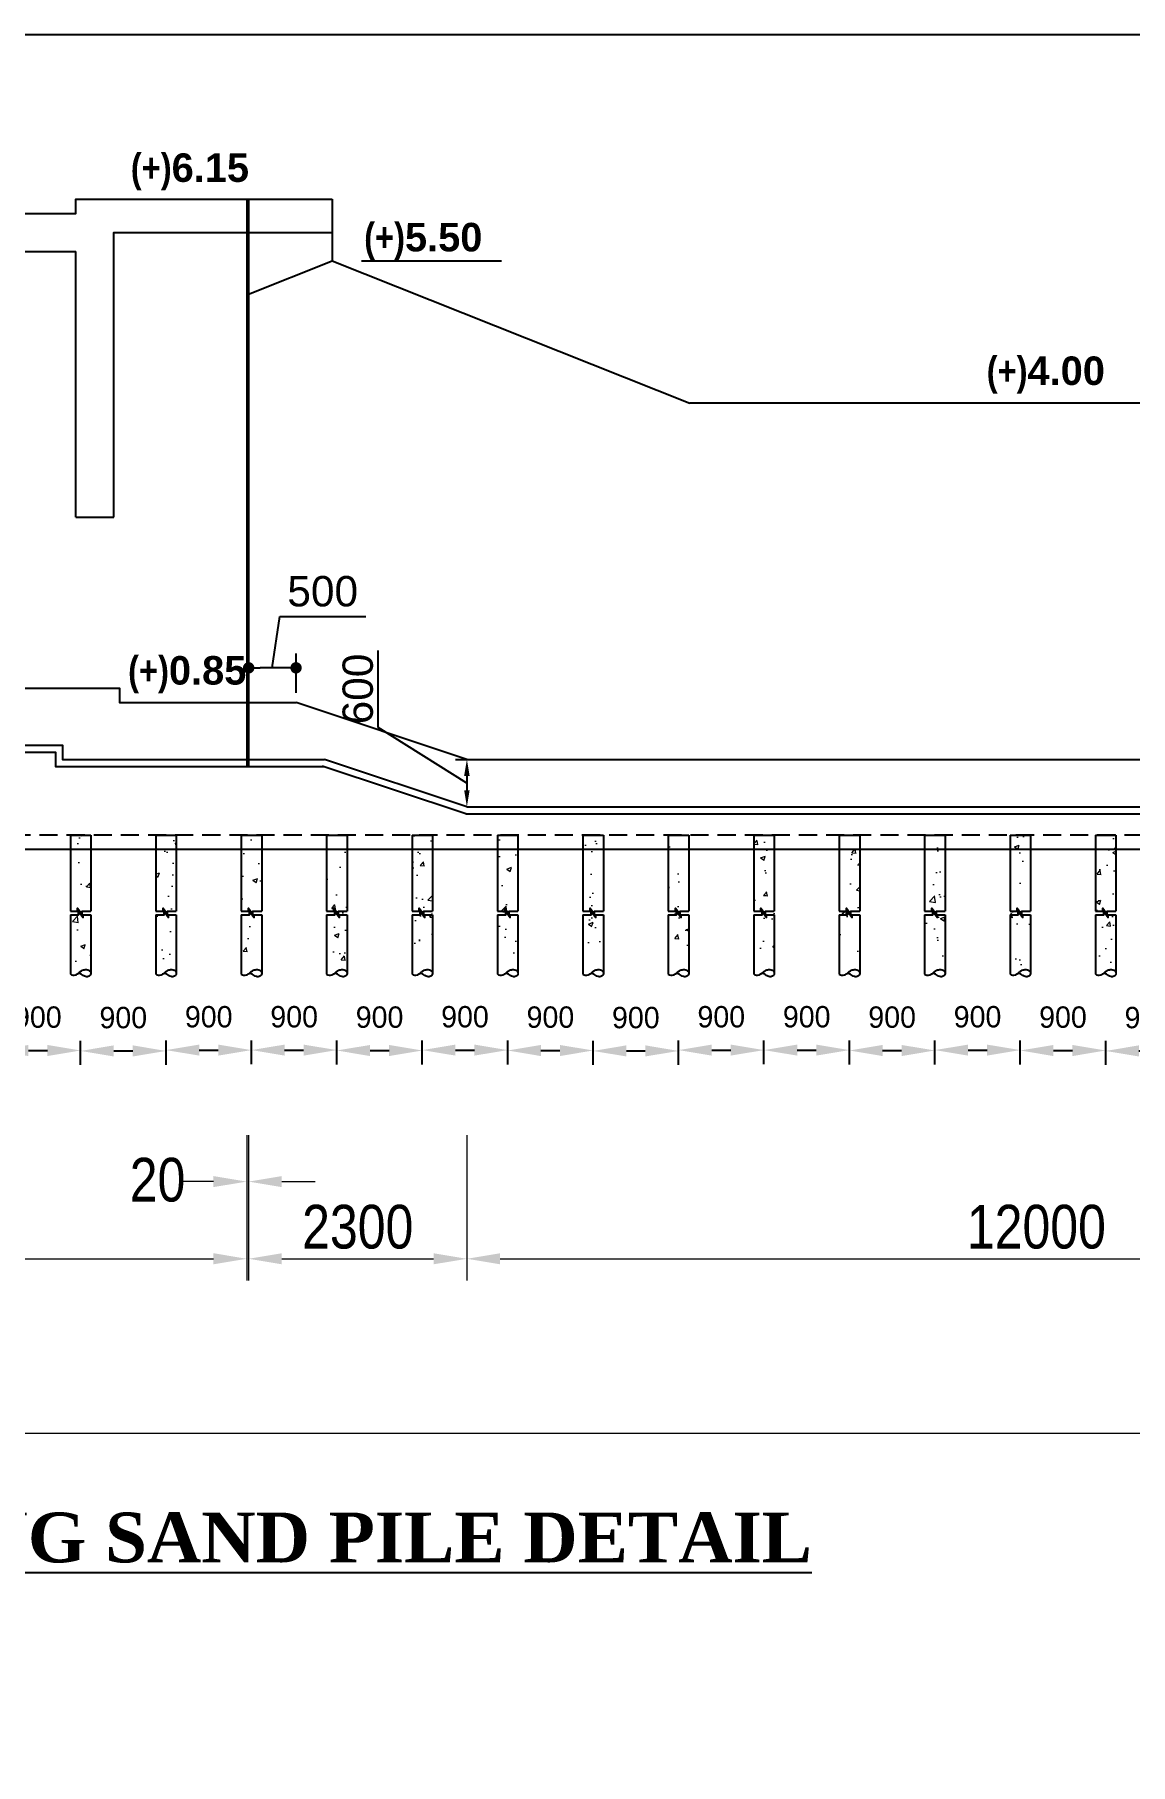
# Model space of a CAD drawing. Extents: x -358915 to 1258323, y -1667244 to -305611.
# Drawn here: x 968150 to 979696, y -1281289 to -1263070 of the extents above; entities that cross this region are included whole.
import ezdxf

# ---------------------------------------------------------------- set-up
doc = ezdxf.new("R2010")
doc.units = 0
doc.header["$LTSCALE"] = 300
doc.header["$MEASUREMENT"] = 0
doc.linetypes.add('DASHED2', pattern=[9.525, 6.35, -3.175])
doc.layers.get('0').update_dxf_attribs({"linetype": 'CONTINUOUS'})
doc.layers.get('DEFPOINTS').update_dxf_attribs({"linetype": 'CONTINUOUS'})
doc.layers.add('Dim', color=7, linetype='CONTINUOUS', lineweight=9)
doc.layers.add('HATCH', color=252, linetype='CONTINUOUS', lineweight=5)
for name, color, linetype in [('LINE', 7, 'CONTINUOUS'), ('P1', 7, 'CONTINUOUS'), ('TEXT', 10, 'CONTINUOUS'), ('TXT', 7, 'CONTINUOUS')]:
    doc.layers.add(name, color=color, linetype=linetype)
doc.styles.add('Arial', font='arial.ttf')
doc.styles.add('DIM', font='isocp3.shx')
doc.styles.add('dimText', font='ARIALN.TTF')
doc.styles.add('text', font='ARIALN.TTF', dxfattribs={"height": 1.6})
doc.dimstyles.new('3', dxfattribs={"dimtxt": 225, "dimasz": 350, "dimexe": 100, "dimexo": 25, "dimgap": 9, "dimtad": 0, "dimdec": 0, "dimzin": 0, "dimdsep": 46, "dimtxsty": 'Standard', "dimcen": 0, "dimclrd": 5, "dimclre": 6, "dimclrt": 256, "dimadec": 0, "dimazin": 0, "dimtfac": 1, "dimtdec": 0, "dimtofl": 0, "dimtmove": 2, "dimatfit": 3, "dimfxl": 1, "dimtolj": 1, "dimtzin": 0, "dimarcsym": 0})
doc.dimstyles.new('dim_150', dxfattribs={"dimtxt": 300, "dimasz": 300, "dimexe": 300, "dimexo": 100, "dimgap": 100, "dimtad": 1, "dimdec": 0, "dimzin": 0, "dimdsep": 46, "dimtxsty": 'DIM', "dimcen": 150, "dimclrd": 5, "dimclre": 5, "dimclrt": 7, "dimadec": 0, "dimazin": 0, "dimtfac": 1, "dimtdec": 0, "dimtmove": 0, "dimatfit": 3, "dimfxl": 20, "dimtolj": 1, "dimtzin": 0, "dimarcsym": 0})
doc.dimstyles.new('dim_230', dxfattribs={"dimtxt": 460, "dimasz": 460, "dimexe": 230, "dimexo": 100, "dimgap": 100, "dimtad": 1, "dimdec": 0, "dimzin": 0, "dimdsep": 46, "dimtxsty": 'dimText', "dimcen": 0.09, "dimclrd": 256, "dimclre": 256, "dimclrt": 7, "dimadec": 0, "dimazin": 0, "dimtfac": 1, "dimtdec": 0, "dimtofl": 0, "dimtmove": 0, "dimatfit": 3, "dimfxl": 1, "dimtolj": 1, "dimtzin": 0, "dimlwd": -1, "dimlwe": -1, "dimarcsym": 0})

# ---------------------------------------------------------------- blocks, each defined once
blk = doc.blocks.new('_Dot')
at = {"color": 0, "linetype": 'ByBlock', "lineweight": -2}
blk.add_line((-0.5, 0), (-1, 0), dxfattribs=at)
at = {"color": 0, "linetype": 'ByBlock', "const_width": 0.5}
blk.add_lwpolyline([(-0.25, 0, 1), (0.25, 0, 1)], format="xyb", close=True, dxfattribs=at)
blk = doc.blocks.new('*D1095')
at = {"layer": 'DEFPOINTS', "color": 0, "ltscale": 500, "transparency": 16777216}
for p in [(970406, -1269740), (970406, -1270104), (970905, -1270104)]:
    blk.add_point(p, dxfattribs=at)
at = {"layer": 'Dim', "color": 5, "lineweight": -2, "ltscale": 500, "transparency": 16777216}
for p, q in [((970655, -1269740), (970733, -1269199)), ((970733, -1269199), (971639, -1269199)), ((970406, -1270004), (970406, -1269590)), ((970905, -1270004), (970905, -1269590)), ((970785, -1269740), (970526, -1269740))]:
    blk.add_line(p, q, dxfattribs=at)
at = {"layer": 'Dim', "color": 5, "lineweight": -2, "ltscale": 500, "transparency": 16777216, "xscale": 120, "yscale": 120, "zscale": 120, "rotation": 180}
blk.add_blockref('_Dot', (970406, -1269740), dxfattribs=at)
at = {"layer": 'Dim', "color": 5, "lineweight": -2, "ltscale": 500, "transparency": 16777216, "xscale": 120, "yscale": 120, "zscale": 120}
blk.add_blockref('_Dot', (970905, -1269740), dxfattribs=at)
at = {"layer": 'Dim', "color": 7, "ltscale": 500, "transparency": 16777216, "insert": (971186, -1268935), "char_height": 320, "attachment_point": 5, "style": 'Arial'}
blk.add_mtext('\\A1;500', dxfattribs=at)
blk = doc.blocks.new('*D1096')
at = {"layer": 'DEFPOINTS', "color": 0, "ltscale": 500, "transparency": 16777216}
for p in [(972584, -1270704), (972705, -1271204), (972705, -1271204)]:
    blk.add_point(p, dxfattribs=at)
at = {"layer": 'Dim', "color": 5, "lineweight": -2, "ltscale": 500, "transparency": 16777216}
for p, q in [((971770, -1270367), (971770, -1269559)), ((972705, -1270954), (971770, -1270367)), ((972584, -1270704), (972705, -1270704)), ((972705, -1270879), (972705, -1271029)), ((972705, -1271204), (972705, -1271204))]:
    blk.add_line(p, q, dxfattribs=at)
at = {"layer": 'Dim', "color": 5, "ltscale": 500, "transparency": 16777216}
for points in [[(972676, -1270879), (972734, -1270879), (972705, -1270704)], [(972676, -1271029), (972734, -1271029), (972705, -1271204)]]:
    blk.add_solid(points, dxfattribs=at)
at = {"layer": 'Dim', "color": 7, "ltscale": 500, "transparency": 16777216, "insert": (971557, -1269963), "char_height": 320, "attachment_point": 5, "rotation": 90, "style": 'Arial'}
blk.add_mtext('\\A1;600', dxfattribs=at)
blk = doc.blocks.new('*D1101')
at = {"layer": 'DEFPOINTS', "color": 0, "ltscale": 500, "transparency": 16777216}
for p in [(961485, -1274561), (970385, -1274561), (970385, -1275964)]:
    blk.add_point(p, dxfattribs=at)
at = {"layer": 'Dim', "ltscale": 500, "transparency": 16777216}
for p, q in [((961485, -1274661), (961485, -1276194)), ((970385, -1274661), (970385, -1276194)), ((961835, -1275964), (970035, -1275964))]:
    blk.add_line(p, q, dxfattribs=at)
for points in [[(961835, -1275905), (961835, -1276022), (961485, -1275964)], [(970035, -1275905), (970035, -1276022), (970385, -1275964)]]:
    blk.add_solid(points, dxfattribs=at)
at = {"layer": 'Dim', "color": 7, "ltscale": 500, "transparency": 16777216, "insert": (965935, -1275629), "char_height": 460, "attachment_point": 5, "style": 'dimText'}
blk.add_mtext('\\A1;8900', dxfattribs=at)
blk = doc.blocks.new('*D1102')
at = {"layer": 'DEFPOINTS', "color": 0, "ltscale": 500, "transparency": 16777216}
for p in [(970385, -1274561), (970405, -1274561), (970405, -1275151)]:
    blk.add_point(p, dxfattribs=at)
at = {"layer": 'Dim', "ltscale": 500, "transparency": 16777216}
for p, q in [((970385, -1274661), (970385, -1275381)), ((970405, -1274661), (970405, -1275381)), ((970035, -1275151), (969685, -1275151)), ((970755, -1275151), (971105, -1275151))]:
    blk.add_line(p, q, dxfattribs=at)
for points in [[(970035, -1275093), (970035, -1275209), (970385, -1275151)], [(970755, -1275093), (970755, -1275209), (970405, -1275151)]]:
    blk.add_solid(points, dxfattribs=at)
at = {"layer": 'Dim', "color": 7, "ltscale": 500, "transparency": 16777216, "insert": (969446, -1275134), "char_height": 460, "attachment_point": 5, "style": 'dimText'}
blk.add_mtext('\\A1;20', dxfattribs=at)
blk = doc.blocks.new('*D1103')
at = {"layer": 'DEFPOINTS', "color": 0, "ltscale": 500, "transparency": 16777216}
for p in [(970405, -1274561), (972705, -1274561), (972705, -1275964)]:
    blk.add_point(p, dxfattribs=at)
at = {"layer": 'Dim', "ltscale": 500, "transparency": 16777216}
for p, q in [((970405, -1274661), (970405, -1276194)), ((972705, -1274661), (972705, -1276194)), ((970755, -1275964), (972355, -1275964))]:
    blk.add_line(p, q, dxfattribs=at)
for points in [[(970755, -1275906), (970755, -1276022), (970405, -1275964)], [(972355, -1275906), (972355, -1276022), (972705, -1275964)]]:
    blk.add_solid(points, dxfattribs=at)
at = {"layer": 'Dim', "color": 7, "ltscale": 500, "transparency": 16777216, "insert": (971555, -1275629), "char_height": 460, "attachment_point": 5, "style": 'dimText'}
blk.add_mtext('\\A1;2300', dxfattribs=at)
blk = doc.blocks.new('*D1104')
at = {"layer": 'DEFPOINTS', "color": 0, "ltscale": 500, "transparency": 16777216}
for p in [(972705, -1274561), (984705, -1274561), (984705, -1275964)]:
    blk.add_point(p, dxfattribs=at)
at = {"layer": 'Dim', "ltscale": 500, "transparency": 16777216}
for p, q in [((972705, -1274661), (972705, -1276194)), ((984705, -1274661), (984705, -1276194)), ((973055, -1275964), (984355, -1275964))]:
    blk.add_line(p, q, dxfattribs=at)
for points in [[(973055, -1275906), (973055, -1276022), (972705, -1275964)], [(984355, -1275906), (984355, -1276022), (984705, -1275964)]]:
    blk.add_solid(points, dxfattribs=at)
at = {"layer": 'Dim', "color": 7, "ltscale": 500, "transparency": 16777216, "insert": (978705, -1275629), "char_height": 460, "attachment_point": 5, "style": 'dimText'}
blk.add_mtext('\\A1;12000', dxfattribs=at)
blk = doc.blocks.new('pile-X')
at = {"layer": 'Dim', "ltscale": 50}
h = blk.add_hatch(dxfattribs=at)
h.set_pattern_fill('AR-CONC', color=8, scale=100, style=0)
h.set_pattern_definition([(50, (-3010845.5, 571089.3), (717.26018, -62.75213), [75, -825]), (355, (-3010845.5, 571089.3), (-138.75133, 752.19213), [60, -660]), (100.4514, (-3010785.7, 571084.1), (578.50938, 689.43954), [63.74019, -701.14211]), (46.1842, (-3010845.5, 571289.3), (1067.24105, -165.51901), [112.5, -1237.5]), (96.6356, (-3010756.5, 571275.5), (934.6627, 974.11787), [95.6103, -1051.713]), (351.1842, (-3010845.5, 571289.3), (934.66195, 974.1186), [90, -990]), (21, (-3010745.5, 571239.3), (596.90705, -402.61889), [75, -825]), (326, (-3010745.5, 571239.3), (243.31533, 725.15005), [60, -660]), (71.4514, (-3010695.7, 571205.75), (840.22263, 322.5305), [63.74019, -701.14211]), (37.5, (-3010845.48, 571089.3), (12.159855, 332.893854), [0, -652, 0, -670, 0, -662.5]), (7.5, (-3010845.48, 571089.3), (263.069537, 394.41171), [0, -382, 0, -637, 0, -252.5]), (327.5, (-3011068.48, 571089.3), (533.822436, -22.554872), [0, -250, 0, -780, 0, -1035]), (317.5, (-3011168.48, 571089.3), (583.18617, 100.10498), [0, -325, 0, -518, 0, -735])])
h.paths.add_polyline_path([(-150, -1863), (-44, -1863), (-44, -1814), (22, -1903), (22, -1862), (150, -1862), (150, 0), (-150, 0)])
at = {"layer": 'P1', "ltscale": 50}
for points in [[(-150, 0), (-150, -1112)], [(-150, 0), (150, 0)], [(150, 0), (150, -1112)], [(-150, -1112), (-44, -1112), (-44, -1064), (22, -1152), (22, -1112), (150, -1112)], [(-150, -1161), (-29, -1161), (-29, -1113), (38, -1201), (38, -1161), (150, -1161)], [(-150, -1161), (-150, -2029)], [(150, -1161), (150, -2011)]]:
    blk.add_lwpolyline(points, dxfattribs=at)
blk.add_spline([(-150, -2029), (-115, -2047), (-72, -2042), (-23, -2010), (15, -1981), (67, -1965), (106, -1968), (132, -1982), (144, -1997), (150, -2011), (150, -2024), (123, -2061), (73, -2067), (38, -2051), (10, -2031), (-18, -2023), (-51, -2031)], degree=3, dxfattribs=at)
blk = doc.blocks.new('*D1108')
at = {"layer": 'DEFPOINTS', "color": 0, "ltscale": 500, "transparency": 16777216}
for p in [(948615, -1275964), (985955, -1275964), (985955, -1277801)]:
    blk.add_point(p, dxfattribs=at)
at = {"layer": 'Dim', "ltscale": 500, "transparency": 16777216}
for p, q in [((948615, -1276064), (948615, -1278031)), ((985955, -1276064), (985955, -1278031)), ((948965, -1277801), (985605, -1277801))]:
    blk.add_line(p, q, dxfattribs=at)
for points in [[(948965, -1277742), (948965, -1277859), (948615, -1277801)], [(985605, -1277742), (985605, -1277859), (985955, -1277801)]]:
    blk.add_solid(points, dxfattribs=at)
at = {"layer": 'Dim', "color": 7, "ltscale": 500, "transparency": 16777216, "insert": (967285, -1277466), "char_height": 460, "attachment_point": 5, "style": 'dimText'}
blk.add_mtext('\\A1;37340', dxfattribs=at)
blk = doc.blocks.new('*D1130')
at = {"layer": 'DEFPOINTS', "color": 0, "transparency": 16777216}
for p in [(968635, -1273770), (967735, -1273943), (968635, -1273943)]:
    blk.add_point(p, dxfattribs=at)
at = {"layer": 'LINE', "color": 6, "lineweight": -2, "transparency": 16777216}
for p, q in [((967735, -1273918), (967735, -1273670)), ((968635, -1273918), (968635, -1273670))]:
    blk.add_line(p, q, dxfattribs=at)
at = {"layer": 'LINE', "color": 5, "lineweight": -2, "transparency": 16777216}
blk.add_line((968085, -1273770), (968285, -1273770), dxfattribs=at)
at = {"layer": 'LINE', "color": 5, "transparency": 16777216}
for points in [[(968085, -1273712), (968085, -1273829), (967735, -1273770)], [(968285, -1273712), (968285, -1273829), (968635, -1273770)]]:
    blk.add_solid(points, dxfattribs=at)
at = {"layer": 'LINE', "transparency": 16777216, "insert": (968185, -1273420), "char_height": 225, "attachment_point": 5}
blk.add_mtext('\\A1;900', dxfattribs=at)
blk = doc.blocks.new('*D1131')
at = {"layer": 'DEFPOINTS', "color": 0, "transparency": 16777216}
for p in [(969535, -1273775), (968635, -1273947), (969535, -1273947)]:
    blk.add_point(p, dxfattribs=at)
at = {"layer": 'LINE', "color": 6, "lineweight": -2, "transparency": 16777216}
for p, q in [((968635, -1273922), (968635, -1273675)), ((969535, -1273922), (969535, -1273675))]:
    blk.add_line(p, q, dxfattribs=at)
at = {"layer": 'LINE', "color": 5, "lineweight": -2, "transparency": 16777216}
blk.add_line((968985, -1273775), (969185, -1273775), dxfattribs=at)
at = {"layer": 'LINE', "color": 5, "transparency": 16777216}
for points in [[(968985, -1273716), (968985, -1273833), (968635, -1273775)], [(969185, -1273716), (969185, -1273833), (969535, -1273775)]]:
    blk.add_solid(points, dxfattribs=at)
at = {"layer": 'LINE', "transparency": 16777216, "insert": (969085, -1273425), "char_height": 225, "attachment_point": 5}
blk.add_mtext('\\A1;900', dxfattribs=at)
blk = doc.blocks.new('*D1132')
at = {"layer": 'DEFPOINTS', "color": 0, "transparency": 16777216}
for p in [(970435, -1273766), (969535, -1273939), (970435, -1273939)]:
    blk.add_point(p, dxfattribs=at)
at = {"layer": 'LINE', "color": 6, "lineweight": -2, "transparency": 16777216}
for p, q in [((969535, -1273914), (969535, -1273666)), ((970435, -1273914), (970435, -1273666))]:
    blk.add_line(p, q, dxfattribs=at)
at = {"layer": 'LINE', "color": 5, "lineweight": -2, "transparency": 16777216}
blk.add_line((969885, -1273766), (970085, -1273766), dxfattribs=at)
at = {"layer": 'LINE', "color": 5, "transparency": 16777216}
for points in [[(969885, -1273708), (969885, -1273824), (969535, -1273766)], [(970085, -1273708), (970085, -1273824), (970435, -1273766)]]:
    blk.add_solid(points, dxfattribs=at)
at = {"layer": 'LINE', "transparency": 16777216, "insert": (969985, -1273416), "char_height": 225, "attachment_point": 5}
blk.add_mtext('\\A1;900', dxfattribs=at)
blk = doc.blocks.new('*D1139')
at = {"layer": 'DEFPOINTS', "color": 0, "transparency": 16777216}
for p in [(971335, -1273766), (970435, -1273939), (971335, -1273939)]:
    blk.add_point(p, dxfattribs=at)
at = {"layer": 'LINE', "color": 6, "lineweight": -2, "transparency": 16777216}
for p, q in [((970435, -1273914), (970435, -1273666)), ((971335, -1273914), (971335, -1273666))]:
    blk.add_line(p, q, dxfattribs=at)
at = {"layer": 'LINE', "color": 5, "lineweight": -2, "transparency": 16777216}
blk.add_line((970785, -1273766), (970985, -1273766), dxfattribs=at)
at = {"layer": 'LINE', "color": 5, "transparency": 16777216}
for points in [[(970785, -1273708), (970785, -1273824), (970435, -1273766)], [(970985, -1273708), (970985, -1273824), (971335, -1273766)]]:
    blk.add_solid(points, dxfattribs=at)
at = {"layer": 'LINE', "transparency": 16777216, "insert": (970885, -1273416), "char_height": 225, "attachment_point": 5}
blk.add_mtext('\\A1;900', dxfattribs=at)
blk = doc.blocks.new('*D1140')
at = {"layer": 'DEFPOINTS', "color": 0, "transparency": 16777216}
for p in [(972235, -1273770), (971335, -1273943), (972235, -1273943)]:
    blk.add_point(p, dxfattribs=at)
at = {"layer": 'LINE', "color": 6, "lineweight": -2, "transparency": 16777216}
for p, q in [((971335, -1273918), (971335, -1273670)), ((972235, -1273918), (972235, -1273670))]:
    blk.add_line(p, q, dxfattribs=at)
at = {"layer": 'LINE', "color": 5, "lineweight": -2, "transparency": 16777216}
blk.add_line((971685, -1273770), (971885, -1273770), dxfattribs=at)
at = {"layer": 'LINE', "color": 5, "transparency": 16777216}
for points in [[(971685, -1273712), (971685, -1273829), (971335, -1273770)], [(971885, -1273712), (971885, -1273829), (972235, -1273770)]]:
    blk.add_solid(points, dxfattribs=at)
at = {"layer": 'LINE', "transparency": 16777216, "insert": (971785, -1273420), "char_height": 225, "attachment_point": 5}
blk.add_mtext('\\A1;900', dxfattribs=at)
blk = doc.blocks.new('*D1135')
at = {"layer": 'DEFPOINTS', "color": 0, "transparency": 16777216}
for p in [(973135, -1273766), (972235, -1273939), (973135, -1273939)]:
    blk.add_point(p, dxfattribs=at)
at = {"layer": 'LINE', "color": 6, "lineweight": -2, "transparency": 16777216}
for p, q in [((972235, -1273914), (972235, -1273666)), ((973135, -1273914), (973135, -1273666))]:
    blk.add_line(p, q, dxfattribs=at)
at = {"layer": 'LINE', "color": 5, "lineweight": -2, "transparency": 16777216}
blk.add_line((972585, -1273766), (972785, -1273766), dxfattribs=at)
at = {"layer": 'LINE', "color": 5, "transparency": 16777216}
for points in [[(972585, -1273708), (972585, -1273824), (972235, -1273766)], [(972785, -1273708), (972785, -1273824), (973135, -1273766)]]:
    blk.add_solid(points, dxfattribs=at)
at = {"layer": 'LINE', "transparency": 16777216, "insert": (972685, -1273416), "char_height": 225, "attachment_point": 5}
blk.add_mtext('\\A1;900', dxfattribs=at)
blk = doc.blocks.new('*D1136')
at = {"layer": 'DEFPOINTS', "color": 0, "transparency": 16777216}
for p in [(974035, -1273770), (973135, -1273943), (974035, -1273943)]:
    blk.add_point(p, dxfattribs=at)
at = {"layer": 'LINE', "color": 6, "lineweight": -2, "transparency": 16777216}
for p, q in [((973135, -1273918), (973135, -1273670)), ((974035, -1273918), (974035, -1273670))]:
    blk.add_line(p, q, dxfattribs=at)
at = {"layer": 'LINE', "color": 5, "lineweight": -2, "transparency": 16777216}
blk.add_line((973485, -1273770), (973685, -1273770), dxfattribs=at)
at = {"layer": 'LINE', "color": 5, "transparency": 16777216}
for points in [[(973485, -1273712), (973485, -1273829), (973135, -1273770)], [(973685, -1273712), (973685, -1273829), (974035, -1273770)]]:
    blk.add_solid(points, dxfattribs=at)
at = {"layer": 'LINE', "transparency": 16777216, "insert": (973585, -1273420), "char_height": 225, "attachment_point": 5}
blk.add_mtext('\\A1;900', dxfattribs=at)
blk = doc.blocks.new('*D1137')
at = {"layer": 'DEFPOINTS', "color": 0, "transparency": 16777216}
for p in [(974935, -1273775), (974035, -1273947), (974935, -1273947)]:
    blk.add_point(p, dxfattribs=at)
at = {"layer": 'LINE', "color": 6, "lineweight": -2, "transparency": 16777216}
for p, q in [((974035, -1273922), (974035, -1273675)), ((974935, -1273922), (974935, -1273675))]:
    blk.add_line(p, q, dxfattribs=at)
at = {"layer": 'LINE', "color": 5, "lineweight": -2, "transparency": 16777216}
blk.add_line((974385, -1273775), (974585, -1273775), dxfattribs=at)
at = {"layer": 'LINE', "color": 5, "transparency": 16777216}
for points in [[(974385, -1273716), (974385, -1273833), (974035, -1273775)], [(974585, -1273716), (974585, -1273833), (974935, -1273775)]]:
    blk.add_solid(points, dxfattribs=at)
at = {"layer": 'LINE', "transparency": 16777216, "insert": (974485, -1273425), "char_height": 225, "attachment_point": 5}
blk.add_mtext('\\A1;900', dxfattribs=at)
blk = doc.blocks.new('*D1138')
at = {"layer": 'DEFPOINTS', "color": 0, "transparency": 16777216}
for p in [(975835, -1273766), (974935, -1273939), (975835, -1273939)]:
    blk.add_point(p, dxfattribs=at)
at = {"layer": 'LINE', "color": 6, "lineweight": -2, "transparency": 16777216}
for p, q in [((974935, -1273914), (974935, -1273666)), ((975835, -1273914), (975835, -1273666))]:
    blk.add_line(p, q, dxfattribs=at)
at = {"layer": 'LINE', "color": 5, "lineweight": -2, "transparency": 16777216}
blk.add_line((975285, -1273766), (975485, -1273766), dxfattribs=at)
at = {"layer": 'LINE', "color": 5, "transparency": 16777216}
for points in [[(975285, -1273708), (975285, -1273824), (974935, -1273766)], [(975485, -1273708), (975485, -1273824), (975835, -1273766)]]:
    blk.add_solid(points, dxfattribs=at)
at = {"layer": 'LINE', "transparency": 16777216, "insert": (975385, -1273416), "char_height": 225, "attachment_point": 5}
blk.add_mtext('\\A1;900', dxfattribs=at)
blk = doc.blocks.new('*D1145')
at = {"layer": 'DEFPOINTS', "color": 0, "transparency": 16777216}
for p in [(976735, -1273766), (975835, -1273939), (976735, -1273939)]:
    blk.add_point(p, dxfattribs=at)
at = {"layer": 'LINE', "color": 6, "lineweight": -2, "transparency": 16777216}
for p, q in [((975835, -1273914), (975835, -1273666)), ((976735, -1273914), (976735, -1273666))]:
    blk.add_line(p, q, dxfattribs=at)
at = {"layer": 'LINE', "color": 5, "lineweight": -2, "transparency": 16777216}
blk.add_line((976185, -1273766), (976385, -1273766), dxfattribs=at)
at = {"layer": 'LINE', "color": 5, "transparency": 16777216}
for points in [[(976185, -1273708), (976185, -1273824), (975835, -1273766)], [(976385, -1273708), (976385, -1273824), (976735, -1273766)]]:
    blk.add_solid(points, dxfattribs=at)
at = {"layer": 'LINE', "transparency": 16777216, "insert": (976285, -1273416), "char_height": 225, "attachment_point": 5}
blk.add_mtext('\\A1;900', dxfattribs=at)
blk = doc.blocks.new('*D1146')
at = {"layer": 'DEFPOINTS', "color": 0, "transparency": 16777216}
for p in [(977635, -1273770), (976735, -1273943), (977635, -1273943)]:
    blk.add_point(p, dxfattribs=at)
at = {"layer": 'LINE', "color": 6, "lineweight": -2, "transparency": 16777216}
for p, q in [((976735, -1273918), (976735, -1273670)), ((977635, -1273918), (977635, -1273670))]:
    blk.add_line(p, q, dxfattribs=at)
at = {"layer": 'LINE', "color": 5, "lineweight": -2, "transparency": 16777216}
blk.add_line((977085, -1273770), (977285, -1273770), dxfattribs=at)
at = {"layer": 'LINE', "color": 5, "transparency": 16777216}
for points in [[(977085, -1273712), (977085, -1273829), (976735, -1273770)], [(977285, -1273712), (977285, -1273829), (977635, -1273770)]]:
    blk.add_solid(points, dxfattribs=at)
at = {"layer": 'LINE', "transparency": 16777216, "insert": (977185, -1273420), "char_height": 225, "attachment_point": 5}
blk.add_mtext('\\A1;900', dxfattribs=at)
blk = doc.blocks.new('*D1141')
at = {"layer": 'DEFPOINTS', "color": 0, "transparency": 16777216}
for p in [(978535, -1273766), (977635, -1273939), (978535, -1273939)]:
    blk.add_point(p, dxfattribs=at)
at = {"layer": 'LINE', "color": 6, "lineweight": -2, "transparency": 16777216}
for p, q in [((977635, -1273914), (977635, -1273666)), ((978535, -1273914), (978535, -1273666))]:
    blk.add_line(p, q, dxfattribs=at)
at = {"layer": 'LINE', "color": 5, "lineweight": -2, "transparency": 16777216}
blk.add_line((977985, -1273766), (978185, -1273766), dxfattribs=at)
at = {"layer": 'LINE', "color": 5, "transparency": 16777216}
for points in [[(977985, -1273708), (977985, -1273824), (977635, -1273766)], [(978185, -1273708), (978185, -1273824), (978535, -1273766)]]:
    blk.add_solid(points, dxfattribs=at)
at = {"layer": 'LINE', "transparency": 16777216, "insert": (978085, -1273416), "char_height": 225, "attachment_point": 5}
blk.add_mtext('\\A1;900', dxfattribs=at)
blk = doc.blocks.new('*D1142')
at = {"layer": 'DEFPOINTS', "color": 0, "transparency": 16777216}
for p in [(979435, -1273770), (978535, -1273943), (979435, -1273943)]:
    blk.add_point(p, dxfattribs=at)
at = {"layer": 'LINE', "color": 6, "lineweight": -2, "transparency": 16777216}
for p, q in [((978535, -1273918), (978535, -1273670)), ((979435, -1273918), (979435, -1273670))]:
    blk.add_line(p, q, dxfattribs=at)
at = {"layer": 'LINE', "color": 5, "lineweight": -2, "transparency": 16777216}
blk.add_line((978885, -1273770), (979085, -1273770), dxfattribs=at)
at = {"layer": 'LINE', "color": 5, "transparency": 16777216}
for points in [[(978885, -1273712), (978885, -1273829), (978535, -1273770)], [(979085, -1273712), (979085, -1273829), (979435, -1273770)]]:
    blk.add_solid(points, dxfattribs=at)
at = {"layer": 'LINE', "transparency": 16777216, "insert": (978985, -1273420), "char_height": 225, "attachment_point": 5}
blk.add_mtext('\\A1;900', dxfattribs=at)
blk = doc.blocks.new('*D1143')
at = {"layer": 'DEFPOINTS', "color": 0, "transparency": 16777216}
for p in [(980335, -1273775), (979435, -1273947), (980335, -1273947)]:
    blk.add_point(p, dxfattribs=at)
at = {"layer": 'LINE', "color": 6, "lineweight": -2, "transparency": 16777216}
for p, q in [((979435, -1273922), (979435, -1273675)), ((980335, -1273922), (980335, -1273675))]:
    blk.add_line(p, q, dxfattribs=at)
at = {"layer": 'LINE', "color": 5, "lineweight": -2, "transparency": 16777216}
blk.add_line((979785, -1273775), (979985, -1273775), dxfattribs=at)
at = {"layer": 'LINE', "color": 5, "transparency": 16777216}
for points in [[(979785, -1273716), (979785, -1273833), (979435, -1273775)], [(979985, -1273716), (979985, -1273833), (980335, -1273775)]]:
    blk.add_solid(points, dxfattribs=at)
at = {"layer": 'LINE', "transparency": 16777216, "insert": (979885, -1273425), "char_height": 225, "attachment_point": 5}
blk.add_mtext('\\A1;900', dxfattribs=at)

msp = doc.modelspace()

# ---------------------------------------------------------------- linework, layer by layer
at = {"layer": 'LINE'}
for p, q in [((968585.3, -1264803.7), (970385.3, -1264803.7)), ((968585.3, -1264953.7), (968585.3, -1264803.7)), ((970385.3, -1264803.7), (970385.3, -1270778.7)), ((970385.3, -1264803.7), (971285.3, -1264803.7)), ((970405.3, -1264803.7), (970405.3, -1270778.7)), ((971285.3, -1264803.7), (971285.3, -1265453.7)), ((968985.3, -1268153.7), (968985.3, -1265153.7)), ((970385.3, -1265153.7), (971285.3, -1265153.7)), ((968585.3, -1268153.7), (968585.3, -1265353.7)), ((970405.3, -1265803.7), (971285.3, -1265453.7)), ((971285.3, -1265453.7), (975055.3, -1266953.7)), ((971596.1, -1265453.7), (973069.6, -1265453.7)), ((984705.3, -1266953.7), (975055.3, -1266953.7)), ((968585.3, -1268153.7), (968985.3, -1268153.7)), ((970405.3, -1270103.7), (970905.3, -1270103.7)), ((972705.3, -1270703.7), (970905.3, -1270103.7)), ((970385.3, -1270703.7), (971205.3, -1270703.7)), ((972705.3, -1271203.7), (971205.3, -1270703.7)), ((972705.3, -1270703.7), (985955.3, -1270703.7)), ((970385.3, -1270778.7), (971205.3, -1270778.7)), ((972693.1, -1271278.7), (971181.6, -1270774.9)), ((972693.1, -1271278.7), (984524.2, -1271278.7)), ((972705.3, -1271203.7), (984555.3, -1271203.7)), ((987135.3, -1271653.7), (947435.3, -1271653.7))]:
    msp.add_line(p, q, dxfattribs=at)
at = {"layer": 'LINE', "linetype": 'DASHED2', "ltscale": 0.1}
msp.add_line((987252.7, -1271503.7), (947285.3, -1271503.7), dxfattribs=at)
at = {"layer": 'LINE'}
msp.add_lwpolyline([(998591.2, -1306214.6), (937579.3, -1306214.6), (937579.3, -1263070.4), (998591.2, -1263070.4)], close=True, dxfattribs=at)
for points in [[(961485.3, -1264803.7), (963585.3, -1264803.7), (963585.3, -1264953.7), (968585.3, -1264953.7), (968585.3, -1264803.7), (970385.3, -1264803.7)], [(968985.3, -1265353.7), (968985.3, -1265153.7), (970385.3, -1265153.7)], [(963585.3, -1265353.7), (968585.3, -1265353.7)], [(961485.3, -1269953.7), (969045.3, -1269953.7), (969045.3, -1270103.7), (970385.3, -1270103.7)], [(961485.3, -1270553.7), (968445.3, -1270553.7), (968445.3, -1270703.7), (970385.3, -1270703.7)], [(961485.3, -1270628.7), (968370.3, -1270628.7), (968370.3, -1270778.7), (970385.3, -1270778.7)]]:
    msp.add_lwpolyline(points, dxfattribs=at)

# ---------------------------------------------------------------- block references
at = {"layer": 'HATCH', "color": 5, "xscale": 0.7199999999866122, "yscale": 0.7200000000011642, "zscale": 0.7200000000000001}
for p in [(968635.3, -1271503.7), (969535.3, -1271503.7), (970435.3, -1271503.7), (971335.3, -1271503.7), (972235.3, -1271503.7), (973135.3, -1271503.7), (974035.3, -1271503.7), (974935.3, -1271503.7), (975835.3, -1271503.7), (976735.3, -1271503.7), (977635.3, -1271503.7), (978535.3, -1271503.7), (979435.3, -1271503.7)]:
    msp.add_blockref('pile-X', p, dxfattribs=at)

# ---------------------------------------------------------------- texts
at = {"layer": 'TEXT', "color": 2, "char_height": 300, "width": 2203.973, "attachment_point": 3, "style": 'text'}
for s, insert in [('{\\fArial Narrow|b1|i0|c0|p34;\\C6;(+)\\fArial|b1|i0|c0|p34;6.15}', (970409.8, -1264321.8)), ('{\\fArial Narrow|b1|i0|c0|p34;\\C6;(+)\\fArial|b1|i0|c0|p34;5.50}', (972868.2, -1265053.6)), ('{\\fArial Narrow|b1|i0|c0|p34;\\C6;(+)\\fArial|b1|i0|c0|p34;4.00}', (979427.2, -1266460.6)), ('{\\fArial Narrow|b1|i0|c0|p34;\\C6;(+)\\fArial|b1|i0|c0|p34;0.85}', (970381.4, -1269616.3))]:
    msp.add_mtext(s, dxfattribs=dict(at, insert=insert))
at = {"layer": 'TXT', "color": 0, "insert": (956733.2, -1278984.2), "char_height": 140, "width": 19917.399, "attachment_point": 4}
msp.add_mtext('{\\fTimes New Roman|b1|i0|c0|p18;\\H3.75x;\\L\\C6;SECTION ON (B1-B1) SHOWING SAND PILE DETAIL}', dxfattribs=at)

# ---------------------------------------------------------------- dimensions: what is measured, and where the dimension line sits
at = {"layer": 'Dim', "ltscale": 500}
dim = msp.add_linear_dim(base=(970405.6, -1269739.8), p1=(970905.3, -1270103.7), p2=(970405.6, -1270103.7), angle=180, dimstyle='dim_150', override={"dimtxt": 320, "dimasz": 120, "dimexe": 150, "dimtxsty": 'Arial', "dimblk1": 'Dot', "dimblk2": 'Dot', "dimsah": 1, "dimtmove": 1}, dxfattribs=at)
dim.commit()
dim.dimension.update_dxf_attribs({"geometry": '*D1095', "text_midpoint": (970833.3, -1269198.7), "dimtype": 160})
dim = msp.add_linear_dim(base=(972705.3, -1271203.7), p1=(972583.6, -1270703.7), p2=(972705.3, -1271203.7), angle=90, text='600', dimstyle='dim_150', override={"dimtxt": 320, "dimasz": 175, "dimexe": 0, "dimexo": 0, "dimgap": 50, "dimtxsty": 'Arial', "dimsah": 1, "dimtmove": 1}, dxfattribs=at)
dim.commit()
dim.dimension.update_dxf_attribs({"geometry": '*D1096', "text_midpoint": (971770.1, -1270317.1), "dimtype": 160})
for base, p1, p2, picture, middle in [((970385.3, -1275963.6), (961485.3, -1274561.5), (970385.3, -1274561.5), '*D1101', (965935.3, -1275628.8)), ((972705.3, -1275964.1), (970405.3, -1274561.5), (972705.3, -1274561.5), '*D1103', (971555.3, -1275629.2)), ((984705.3, -1275964.1), (972705.3, -1274561.5), (984705.3, -1274561.5), '*D1104', (978705.3, -1275629.2)), ((985955.3, -1277800.7), (948615.3, -1275964.2), (985955.3, -1275964.2), '*D1108', (967285.3, -1277465.9))]:
    dim = msp.add_linear_dim(base=base, p1=p1, p2=p2, dimstyle='dim_230', override={"dimasz": 350, "dimsah": 1, "dimtmove": 2}, dxfattribs=at)
    dim.commit()
    dim.dimension.update_dxf_attribs({"geometry": picture, "text_midpoint": middle})
dim = msp.add_linear_dim(base=(970405.3, -1275151.1), p1=(970385.3, -1274561.5), p2=(970405.3, -1274561.5), dimstyle='dim_230', override={"dimasz": 350, "dimsah": 1, "dimtmove": 2}, dxfattribs=at)
dim.commit()
dim.dimension.update_dxf_attribs({"geometry": '*D1102', "text_midpoint": (969445.9, -1275133.7), "dimtype": 160})
at = {"layer": 'LINE'}
for base, p1, p2, picture, middle in [((968635.3, -1273770.2), (967735.3, -1273943), (968635.3, -1273943), '*D1130', (968185.3, -1273420.2)), ((969535.3, -1273774.5), (968635.3, -1273947.3), (969535.3, -1273947.3), '*D1131', (969085.3, -1273424.5)), ((970435.3, -1273765.9), (969535.3, -1273938.7), (970435.3, -1273938.7), '*D1132', (969985.3, -1273415.9)), ((971335.3, -1273765.9), (970435.3, -1273938.7), (971335.3, -1273938.7), '*D1139', (970885.3, -1273415.9)), ((972235.3, -1273770.2), (971335.3, -1273943), (972235.3, -1273943), '*D1140', (971785.3, -1273420.2)), ((973135.3, -1273765.9), (972235.3, -1273938.7), (973135.3, -1273938.7), '*D1135', (972685.3, -1273415.9)), ((974035.3, -1273770.2), (973135.3, -1273943), (974035.3, -1273943), '*D1136', (973585.3, -1273420.2)), ((974935.3, -1273774.5), (974035.3, -1273947.3), (974935.3, -1273947.3), '*D1137', (974485.3, -1273424.5)), ((975835.3, -1273765.9), (974935.3, -1273938.7), (975835.3, -1273938.7), '*D1138', (975385.3, -1273415.9)), ((976735.3, -1273765.9), (975835.3, -1273938.7), (976735.3, -1273938.7), '*D1145', (976285.3, -1273415.9)), ((977635.3, -1273770.2), (976735.3, -1273943), (977635.3, -1273943), '*D1146', (977185.3, -1273420.2)), ((978535.3, -1273765.9), (977635.3, -1273938.7), (978535.3, -1273938.7), '*D1141', (978085.3, -1273415.9)), ((979435.3, -1273770.2), (978535.3, -1273943), (979435.3, -1273943), '*D1142', (978985.3, -1273420.2)), ((980335.3, -1273774.5), (979435.3, -1273947.3), (980335.3, -1273947.3), '*D1143', (979885.3, -1273424.5))]:
    dim = msp.add_linear_dim(base=base, p1=p1, p2=p2, dimstyle='3', override={"dimfxl": 700}, dxfattribs=at)
    dim.commit()
    dim.dimension.update_dxf_attribs({"geometry": picture, "text_midpoint": middle})

doc.saveas('drawing.dxf')
